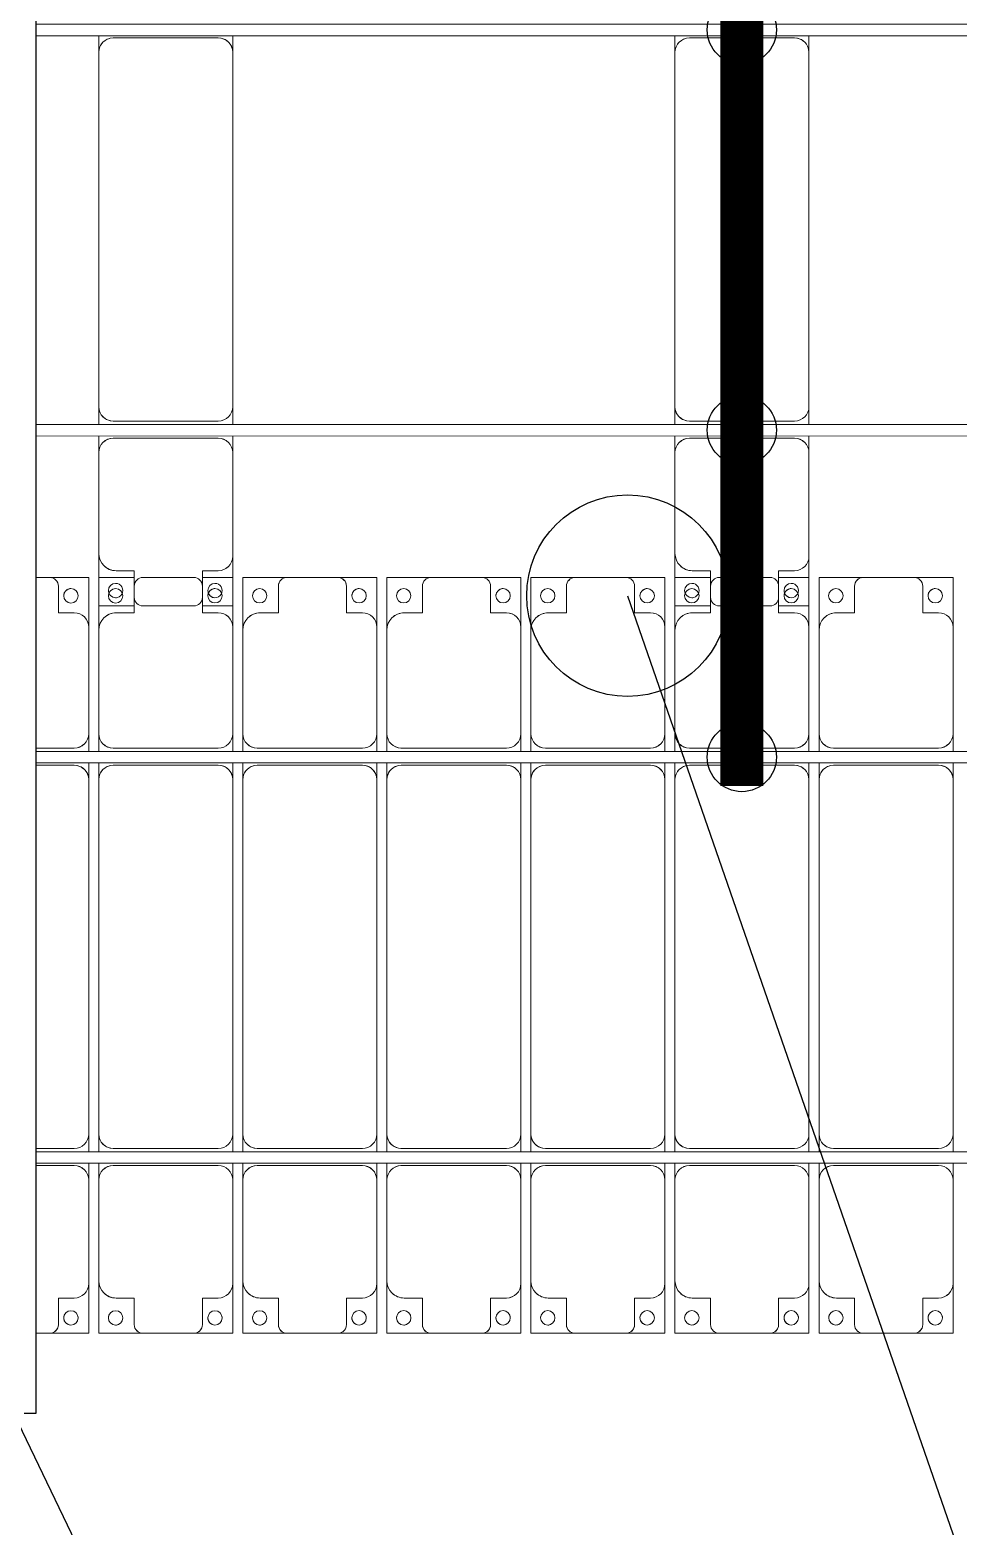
# Model space of a CAD drawing. Header units: millimetres. Extents: x -496478 to -186190, y -204059 to -87354.
# Drawn here: x -421212 to -417991, y -171388 to -166193 of the extents above; entities that cross this region are included whole.
import ezdxf

# ---------------------------------------------------------------- set-up
doc = ezdxf.new("R2010")
doc.units = ezdxf.units.MM
for name, color, linetype, lineweight in [('A-DETL-MBND', 5, 'Continuous', 9), ('A-GENM', 13, 'Continuous', 9), ('S-BEAM', 12, 'Continuous', 9)]:
    doc.layers.add(name, color=color, linetype=linetype, lineweight=lineweight)
for name, color, linetype in [('GC-BICH NEO', 6, 'Continuous'), ('GC-DAY NEO', 5, 'Continuous'), ('GC-HOP 40x60 GIA CUONG', 1, 'Continuous')]:
    doc.layers.add(name, color=color, linetype=linetype)

# ---------------------------------------------------------------- blocks, each defined once
blk = doc.blocks.new('Dải phao đi lại kèm đỡ invester - DẢI PHAO ĐI LẠI-18893-BỐ TRÍ KHUNG KẾT CẤU BÈ PIN 01')
at = {"layer": 'A-DETL-MBND', "color": 8}
for p, q in [((17588.2, 1312.2), (17540, 1312.2)), ((17588.2, 1312.2), (17723.4, 1312.2)), ((17723.4, 1312.2), (17588.2, 1312.2)), ((17723.4, 1312.2), (17723.4, 1139.7)), ((17758.4, 1312.2), (17881.8, 1312.2)), ((17758.4, 1129.7), (17758.4, 1312.2)), ((18088.2, 1312.2), (17911.8, 1312.2)), ((18118.2, 1312.2), (18223.4, 1312.2)), ((18223.4, 1312.2), (18223.4, 1139.7)), ((18258.4, 1312.2), (18411.8, 1312.2)), ((18258.4, 1129.7), (18258.4, 1312.2)), ((18411.8, 1312.2), (18258.4, 1312.2)), ((18588.2, 1312.2), (18411.8, 1312.2)), ((18588.2, 1312.2), (18723.4, 1312.2)), ((18723.4, 1312.2), (18588.2, 1312.2)), ((18723.4, 1312.2), (18723.4, 1139.7)), ((18758.4, 1312.2), (18911.8, 1312.2)), ((18758.4, 1129.7), (18758.4, 1312.2)), ((18911.8, 1312.2), (18758.4, 1312.2)), ((19088.2, 1312.2), (18911.8, 1312.2)), ((19088.2, 1312.2), (19223.4, 1312.2)), ((19223.4, 1312.2), (19088.2, 1312.2)), ((19223.4, 1312.2), (19223.4, 1139.7)), ((19258.4, 1312.2), (19411.8, 1312.2)), ((19258.4, 1129.7), (19258.4, 1312.2)), ((19411.8, 1312.2), (19258.4, 1312.2)), ((19588.2, 1312.2), (19411.8, 1312.2)), ((19588.2, 1312.2), (19723.4, 1312.2)), ((19723.4, 1312.2), (19588.2, 1312.2)), ((19723.4, 1312.2), (19723.4, 1139.7)), ((19758.4, 1312.2), (19881.8, 1312.2)), ((19758.4, 1129.7), (19758.4, 1312.2)), ((20088.2, 1312.2), (19911.8, 1312.2)), ((20118.2, 1312.2), (20223.4, 1312.2)), ((20223.4, 1312.2), (20223.4, 1139.7)), ((20258.4, 1312.2), (20411.8, 1312.2)), ((20258.4, 1129.7), (20258.4, 1312.2)), ((20411.8, 1312.2), (20258.4, 1312.2)), ((20588.2, 1312.2), (20411.8, 1312.2)), ((20588.2, 1312.2), (20723.4, 1312.2)), ((20723.4, 1312.2), (20588.2, 1312.2)), ((20723.4, 1312.2), (20723.4, 1139.7)), ((17618.2, 1189.7), (17618.2, 1282.2)), ((17881.8, 1282.2), (17881.8, 1189.7)), ((18118.2, 1189.7), (18118.2, 1282.2)), ((18381.8, 1282.2), (18381.8, 1189.7)), ((18618.2, 1189.7), (18618.2, 1282.2)), ((18881.8, 1282.2), (18881.8, 1189.7)), ((19118.2, 1189.7), (19118.2, 1282.2)), ((19381.8, 1282.2), (19381.8, 1189.7)), ((19618.2, 1189.7), (19618.2, 1282.2)), ((19881.8, 1282.2), (19881.8, 1189.7)), ((20118.2, 1189.7), (20118.2, 1282.2)), ((20381.8, 1282.2), (20381.8, 1189.7)), ((20618.2, 1189.7), (20618.2, 1282.2)), ((17673.4, 1189.7), (17618.2, 1189.7)), ((17881.8, 1189.7), (17818.4, 1189.7)), ((18173.4, 1189.7), (18118.2, 1189.7)), ((18381.8, 1189.7), (18318.4, 1189.7)), ((18673.4, 1189.7), (18618.2, 1189.7)), ((18881.8, 1189.7), (18818.4, 1189.7)), ((19173.4, 1189.7), (19118.2, 1189.7)), ((19381.8, 1189.7), (19318.4, 1189.7)), ((19673.4, 1189.7), (19618.2, 1189.7)), ((19881.8, 1189.7), (19818.4, 1189.7)), ((20173.4, 1189.7), (20118.2, 1189.7)), ((20381.8, 1189.7), (20318.4, 1189.7)), ((20673.4, 1189.7), (20618.2, 1189.7)), ((17723.4, 769.7), (17723.4, 1139.7)), ((17758.4, 1129.7), (17758.4, 769.7)), ((18223.4, 769.7), (18223.4, 1139.7)), ((18258.4, 1129.7), (18258.4, 769.7)), ((18723.4, 769.7), (18723.4, 1139.7)), ((18758.4, 1129.7), (18758.4, 769.7)), ((19223.4, 769.7), (19223.4, 1139.7)), ((19258.4, 1129.7), (19258.4, 769.7)), ((19723.4, 769.7), (19723.4, 1139.7)), ((19758.4, 1129.7), (19758.4, 769.7)), ((20223.4, 769.7), (20223.4, 1139.7)), ((20258.4, 1129.7), (20258.4, 769.7)), ((20723.4, 769.7), (20723.4, 1139.7)), ((17723.4, 769.7), (17723.4, 708)), ((17758.4, 708), (17758.4, 769.7)), ((18223.4, 769.7), (18223.4, 708)), ((18258.4, 708), (18258.4, 769.7)), ((18723.4, 769.7), (18723.4, 708)), ((18758.4, 708), (18758.4, 769.7)), ((19223.4, 769.7), (19223.4, 708)), ((19258.4, 708), (19258.4, 769.7)), ((19723.4, 769.7), (19723.4, 708)), ((19758.4, 708), (19758.4, 769.7)), ((20223.4, 769.7), (20223.4, 708)), ((20258.4, 708), (20258.4, 769.7)), ((20723.4, 769.7), (20723.4, 708)), ((17540, 719.7), (17673.4, 719.7)), ((17808.4, 719.7), (18173.4, 719.7)), ((18308.4, 719.7), (18673.4, 719.7)), ((18808.4, 719.7), (19173.4, 719.7)), ((19308.4, 719.7), (19673.4, 719.7)), ((19808.4, 719.7), (20173.4, 719.7)), ((20308.4, 719.7), (20673.4, 719.7)), ((17673.4, 660.3), (17540, 660.3)), ((17723.4, 668), (17723.4, 610.3)), ((17758.4, 610.3), (17758.4, 668)), ((18173.4, 660.3), (17808.4, 660.3)), ((18223.4, 668), (18223.4, 610.3)), ((18258.4, 610.3), (18258.4, 668)), ((18673.4, 660.3), (18308.4, 660.3)), ((18723.4, 668), (18723.4, 610.3)), ((18758.4, 610.3), (18758.4, 668)), ((19173.4, 660.3), (18808.4, 660.3)), ((19223.4, 668), (19223.4, 610.3)), ((19258.4, 610.3), (19258.4, 668)), ((19673.4, 660.3), (19308.4, 660.3)), ((19723.4, 668), (19723.4, 610.3)), ((19758.4, 610.3), (19758.4, 668)), ((20173.4, 660.3), (19808.4, 660.3)), ((20223.4, 668), (20223.4, 610.3)), ((20258.4, 610.3), (20258.4, 668)), ((20673.4, 660.3), (20308.4, 660.3)), ((20723.4, 668), (20723.4, 610.3)), ((17723.4, -620.3), (17723.4, 610.3)), ((17758.4, 610.3), (17758.4, -620.3)), ((18223.4, -620.3), (18223.4, 610.3)), ((18258.4, 610.3), (18258.4, -620.3)), ((18723.4, -620.3), (18723.4, 610.3)), ((18758.4, 610.3), (18758.4, -620.3)), ((19223.4, -620.3), (19223.4, 610.3)), ((19258.4, 610.3), (19258.4, -620.3)), ((19723.4, -620.3), (19723.4, 610.3)), ((19758.4, 610.3), (19758.4, -620.3)), ((20223.4, -620.3), (20223.4, 610.3)), ((20258.4, 610.3), (20258.4, -620.3)), ((20723.4, -620.3), (20723.4, 610.3)), ((17723.4, -620.3), (17723.4, -682)), ((17758.4, -682), (17758.4, -620.3)), ((18223.4, -620.3), (18223.4, -682)), ((18258.4, -682), (18258.4, -620.3)), ((18723.4, -620.3), (18723.4, -682)), ((18758.4, -682), (18758.4, -620.3)), ((19223.4, -620.3), (19223.4, -682)), ((19258.4, -682), (19258.4, -620.3)), ((19723.4, -620.3), (19723.4, -682)), ((19758.4, -682), (19758.4, -620.3)), ((20223.4, -620.3), (20223.4, -682)), ((20258.4, -682), (20258.4, -620.3)), ((20723.4, -620.3), (20723.4, -682)), ((17540, -670.3), (17673.4, -670.3)), ((17808.4, -670.3), (18173.4, -670.3)), ((18308.4, -670.3), (18673.4, -670.3)), ((18808.4, -670.3), (19173.4, -670.3)), ((19308.4, -670.3), (19673.4, -670.3)), ((19808.4, -670.3), (20173.4, -670.3)), ((20308.4, -670.3), (20673.4, -670.3)), ((17723.4, -722), (17723.4, -779.7)), ((17758.4, -779.7), (17758.4, -722)), ((18223.4, -722), (18223.4, -779.7)), ((18258.4, -779.7), (18258.4, -722)), ((18723.4, -722), (18723.4, -779.7)), ((18758.4, -779.7), (18758.4, -722)), ((19223.4, -722), (19223.4, -779.7)), ((19258.4, -779.7), (19258.4, -722)), ((19723.4, -722), (19723.4, -779.7)), ((19758.4, -779.7), (19758.4, -722)), ((20223.4, -722), (20223.4, -779.7)), ((20258.4, -779.7), (20258.4, -722)), ((20723.4, -722), (20723.4, -779.7)), ((17673.4, -729.7), (17540, -729.7)), ((18173.4, -729.7), (17808.4, -729.7)), ((18673.4, -729.7), (18308.4, -729.7)), ((19173.4, -729.7), (18808.4, -729.7)), ((19673.4, -729.7), (19308.4, -729.7)), ((20173.4, -729.7), (19808.4, -729.7)), ((20673.4, -729.7), (20308.4, -729.7)), ((17723.4, -1139.7), (17723.4, -779.7)), ((17758.4, -779.7), (17758.4, -1129.7)), ((18223.4, -1139.7), (18223.4, -779.7)), ((18258.4, -779.7), (18258.4, -1129.7)), ((18723.4, -1139.7), (18723.4, -779.7)), ((18758.4, -779.7), (18758.4, -1129.7)), ((19223.4, -1139.7), (19223.4, -779.7)), ((19258.4, -779.7), (19258.4, -1129.7)), ((19723.4, -1139.7), (19723.4, -779.7)), ((19758.4, -779.7), (19758.4, -1129.7)), ((20223.4, -1139.7), (20223.4, -779.7)), ((20258.4, -779.7), (20258.4, -1129.7)), ((20723.4, -1139.7), (20723.4, -779.7)), ((17723.4, -1139.7), (17723.4, -1312.2)), ((17758.4, -1312.2), (17758.4, -1129.7)), ((18223.4, -1139.7), (18223.4, -1312.2)), ((18258.4, -1312.2), (18258.4, -1129.7)), ((18723.4, -1139.7), (18723.4, -1312.2)), ((18758.4, -1312.2), (18758.4, -1129.7)), ((19223.4, -1139.7), (19223.4, -1312.2)), ((19258.4, -1312.2), (19258.4, -1129.7)), ((19723.4, -1139.7), (19723.4, -1312.2)), ((19758.4, -1312.2), (19758.4, -1129.7)), ((20223.4, -1139.7), (20223.4, -1312.2)), ((20258.4, -1312.2), (20258.4, -1129.7)), ((20723.4, -1139.7), (20723.4, -1312.2)), ((17618.2, -1282.2), (17618.2, -1189.7)), ((17618.2, -1189.7), (17673.4, -1189.7)), ((17818.4, -1189.7), (17881.8, -1189.7)), ((17881.8, -1189.7), (17881.8, -1282.2)), ((18118.2, -1282.2), (18118.2, -1189.7)), ((18118.2, -1189.7), (18173.4, -1189.7)), ((18318.4, -1189.7), (18381.8, -1189.7)), ((18381.8, -1189.7), (18381.8, -1282.2)), ((18618.2, -1282.2), (18618.2, -1189.7)), ((18618.2, -1189.7), (18673.4, -1189.7)), ((18818.4, -1189.7), (18881.8, -1189.7)), ((18881.8, -1189.7), (18881.8, -1282.2)), ((19118.2, -1282.2), (19118.2, -1189.7)), ((19118.2, -1189.7), (19173.4, -1189.7)), ((19318.4, -1189.7), (19381.8, -1189.7)), ((19381.8, -1189.7), (19381.8, -1282.2)), ((19618.2, -1282.2), (19618.2, -1189.7)), ((19618.2, -1189.7), (19673.4, -1189.7)), ((19818.4, -1189.7), (19881.8, -1189.7)), ((19881.8, -1189.7), (19881.8, -1282.2)), ((20118.2, -1282.2), (20118.2, -1189.7)), ((20118.2, -1189.7), (20173.4, -1189.7)), ((20318.4, -1189.7), (20381.8, -1189.7)), ((20381.8, -1189.7), (20381.8, -1282.2)), ((20618.2, -1282.2), (20618.2, -1189.7)), ((20618.2, -1189.7), (20673.4, -1189.7)), ((17540, -1312.2), (17588.2, -1312.2)), ((17723.4, -1312.2), (17588.2, -1312.2)), ((17588.2, -1312.2), (17723.4, -1312.2)), ((17911.8, -1312.2), (17758.4, -1312.2)), ((17758.4, -1312.2), (17911.8, -1312.2)), ((17911.8, -1312.2), (18088.2, -1312.2)), ((18223.4, -1312.2), (18088.2, -1312.2)), ((18088.2, -1312.2), (18223.4, -1312.2)), ((18411.8, -1312.2), (18258.4, -1312.2)), ((18258.4, -1312.2), (18411.8, -1312.2)), ((18411.8, -1312.2), (18588.2, -1312.2)), ((18723.4, -1312.2), (18588.2, -1312.2)), ((18588.2, -1312.2), (18723.4, -1312.2)), ((18911.8, -1312.2), (18758.4, -1312.2)), ((18758.4, -1312.2), (18911.8, -1312.2)), ((18911.8, -1312.2), (19088.2, -1312.2)), ((19223.4, -1312.2), (19088.2, -1312.2)), ((19088.2, -1312.2), (19223.4, -1312.2)), ((19411.8, -1312.2), (19258.4, -1312.2)), ((19258.4, -1312.2), (19411.8, -1312.2)), ((19411.8, -1312.2), (19588.2, -1312.2)), ((19723.4, -1312.2), (19588.2, -1312.2)), ((19588.2, -1312.2), (19723.4, -1312.2)), ((19911.8, -1312.2), (19758.4, -1312.2)), ((19758.4, -1312.2), (19911.8, -1312.2)), ((19911.8, -1312.2), (20088.2, -1312.2)), ((20223.4, -1312.2), (20088.2, -1312.2)), ((20088.2, -1312.2), (20223.4, -1312.2)), ((20411.8, -1312.2), (20258.4, -1312.2)), ((20258.4, -1312.2), (20411.8, -1312.2)), ((20411.8, -1312.2), (20588.2, -1312.2)), ((20723.4, -1312.2), (20588.2, -1312.2)), ((20588.2, -1312.2), (20723.4, -1312.2))]:
    blk.add_line(p, q, dxfattribs=at)
for centre, radius, start, end in [((17588.2, 1282.2), 30, 0, 90), ((17588.2, 1282.2), 30, 75, 90), ((17588.2, 1282.2), 30, 15, 90), ((17588.2, 1282.2), 30, 75, 90), ((17911.8, 1282.2), 30, 90, 180), ((18088.2, 1282.2), 30, 360, 90), ((18411.8, 1282.2), 30, 90, 180), ((18411.8, 1282.2), 30, 90, 165), ((18411.8, 1282.2), 30, 90, 105), ((18411.8, 1282.2), 30, 90, 105), ((18588.2, 1282.2), 30, 0, 90), ((18588.2, 1282.2), 30, 75, 90), ((18588.2, 1282.2), 30, 15, 90), ((18588.2, 1282.2), 30, 75, 90), ((18911.8, 1282.2), 30, 90, 180), ((18911.8, 1282.2), 30, 90, 165), ((18911.8, 1282.2), 30, 90, 105), ((18911.8, 1282.2), 30, 90, 105), ((19088.2, 1282.2), 30, 360, 90), ((19088.2, 1282.2), 30, 75, 90), ((19088.2, 1282.2), 30, 15, 90), ((19088.2, 1282.2), 30, 75, 90), ((19411.8, 1282.2), 30, 90, 180), ((19411.8, 1282.2), 30, 90, 165), ((19411.8, 1282.2), 30, 90, 105), ((19411.8, 1282.2), 30, 90, 105), ((19588.2, 1282.2), 30, 360, 90), ((19588.2, 1282.2), 30, 75, 90), ((19588.2, 1282.2), 30, 15, 90), ((19588.2, 1282.2), 30, 75, 90), ((19911.8, 1282.2), 30, 90, 180), ((20088.2, 1282.2), 30, 0, 90), ((20411.8, 1282.2), 30, 90, 180), ((20411.8, 1282.2), 30, 90, 165), ((20411.8, 1282.2), 30, 90, 105), ((20411.8, 1282.2), 30, 90, 105), ((20588.2, 1282.2), 30, 0, 90), ((20588.2, 1282.2), 30, 75, 90), ((20588.2, 1282.2), 30, 15, 90), ((20588.2, 1282.2), 30, 75, 90), ((17661.8, 1248.6), 25, 90, 270), ((17661.8, 1248.6), 25, 150, 180), ((17661.8, 1248.6), 25, 120, 135), ((17661.8, 1248.6), 25, 90, 105), ((17661.8, 1248.6), 25, 270, 90), ((17816.8, 1248.6), 25, 90, 270), ((17816.8, 1248.6), 25, 270, 90), ((18161.8, 1248.6), 25, 90, 270), ((18161.8, 1248.6), 25, 150, 180), ((18161.8, 1248.6), 25, 120, 135), ((18161.8, 1248.6), 25, 90, 105), ((18161.8, 1248.6), 25, 270, 90), ((18316.8, 1248.6), 25, 90, 270), ((18316.8, 1248.6), 25, 270, 90), ((18661.8, 1248.6), 25, 90, 270), ((18661.8, 1248.6), 25, 150, 180), ((18661.8, 1248.6), 25, 120, 135), ((18661.8, 1248.6), 25, 90, 105), ((18661.8, 1248.6), 25, 270, 90), ((18816.8, 1248.6), 25, 90, 270), ((18816.8, 1248.6), 25, 270, 90), ((19161.8, 1248.6), 25, 90, 270), ((19161.8, 1248.6), 25, 150, 180), ((19161.8, 1248.6), 25, 120, 135), ((19161.8, 1248.6), 25, 90, 105), ((19161.8, 1248.6), 25, 270, 90), ((19316.8, 1248.6), 25, 90, 270), ((19316.8, 1248.6), 25, 270, 90), ((19661.8, 1248.6), 25, 90, 270), ((19661.8, 1248.6), 25, 150, 180), ((19661.8, 1248.6), 25, 120, 135), ((19661.8, 1248.6), 25, 90, 105), ((19661.8, 1248.6), 25, 270, 90), ((19816.8, 1248.6), 25, 90, 270), ((19816.8, 1248.6), 25, 270, 90), ((20161.8, 1248.6), 25, 90, 270), ((20161.8, 1248.6), 25, 150, 180), ((20161.8, 1248.6), 25, 120, 135), ((20161.8, 1248.6), 25, 90, 105), ((20161.8, 1248.6), 25, 270, 90), ((20316.8, 1248.6), 25, 90, 270), ((20316.8, 1248.6), 25, 270, 90), ((20661.8, 1248.6), 25, 90, 270), ((20661.8, 1248.6), 25, 150, 180), ((20661.8, 1248.6), 25, 120, 135), ((20661.8, 1248.6), 25, 90, 105), ((20661.8, 1248.6), 25, 270, 90), ((17673.4, 1139.7), 50, 360, 90), ((17673.4, 1139.7), 50, 45, 90), ((17818.4, 1129.7), 60, 90, 180), ((17818.4, 1129.7), 60, 90, 135), ((18173.4, 1139.7), 50, 0, 90), ((18173.4, 1139.7), 50, 45, 90), ((18318.4, 1129.7), 60, 90, 180), ((18318.4, 1129.7), 60, 90, 135), ((18673.4, 1139.7), 50, 360, 90), ((18673.4, 1139.7), 50, 45, 90), ((18818.4, 1129.7), 60, 90, 180), ((18818.4, 1129.7), 60, 90, 135), ((19173.4, 1139.7), 50, 0, 90), ((19173.4, 1139.7), 50, 45, 90), ((19318.4, 1129.7), 60, 90, 180), ((19318.4, 1129.7), 60, 90, 135), ((19673.4, 1139.7), 50, 0, 90), ((19673.4, 1139.7), 50, 45, 90), ((19818.4, 1129.7), 60, 90, 180), ((19818.4, 1129.7), 60, 90, 135), ((20173.4, 1139.7), 50, 0, 90), ((20173.4, 1139.7), 50, 45, 90), ((20318.4, 1129.7), 60, 90, 180), ((20318.4, 1129.7), 60, 90, 135), ((20673.4, 1139.7), 50, 360, 90), ((20673.4, 1139.7), 50, 45, 90), ((17673.4, 769.7), 50, 270, 360), ((17673.4, 769.7), 50, 270, 315), ((17808.4, 769.7), 50, 180, 270), ((17808.4, 769.7), 50, 225, 270), ((18173.4, 769.7), 50, 270, 0), ((18173.4, 769.7), 50, 270, 315), ((18308.4, 769.7), 50, 180, 270), ((18308.4, 769.7), 50, 225, 270), ((18673.4, 769.7), 50, 270, 0), ((18673.4, 769.7), 50, 270, 315), ((18808.4, 769.7), 50, 180, 270), ((18808.4, 769.7), 50, 225, 268.0331), ((19173.4, 769.7), 50, 270, 0), ((19173.4, 769.7), 50, 270, 315), ((19308.4, 769.7), 50, 180, 270), ((19308.4, 769.7), 50, 225, 270), ((19673.4, 769.7), 50, 270, 360), ((19673.4, 769.7), 50, 270, 315), ((19808.4, 769.7), 50, 180, 270), ((19808.4, 769.7), 50, 225, 270), ((20173.4, 769.7), 50, 270, 360), ((20173.4, 769.7), 50, 270, 315), ((20308.4, 769.7), 50, 180, 270), ((20308.4, 769.7), 50, 225, 270), ((20673.4, 769.7), 50, 270, 360), ((20673.4, 769.7), 50, 270, 315), ((17673.4, 610.3), 50, 0, 90), ((17673.4, 610.3), 50, 15, 90), ((17808.4, 610.3), 50, 90, 180), ((17808.4, 610.3), 50, 105, 180), ((18173.4, 610.3), 50, 360, 90), ((18173.4, 610.3), 50, 15, 90), ((18308.4, 610.3), 50, 90, 180), ((18308.4, 610.3), 50, 105, 180), ((18673.4, 610.3), 50, 360, 90), ((18673.4, 610.3), 50, 15, 90), ((18808.4, 610.3), 50, 90, 180), ((18808.4, 610.3), 50, 105, 180), ((19173.4, 610.3), 50, 360, 90), ((19173.4, 610.3), 50, 15, 90), ((19308.4, 610.3), 50, 90, 180), ((19308.4, 610.3), 50, 105, 180), ((19673.4, 610.3), 50, 360, 90), ((19673.4, 610.3), 50, 15, 90), ((19808.4, 610.3), 50, 90, 180), ((19808.4, 610.3), 50, 105, 180), ((20173.4, 610.3), 50, 0, 90), ((20173.4, 610.3), 50, 15, 90), ((20308.4, 610.3), 50, 90, 180), ((20308.4, 610.3), 50, 105, 180), ((20673.4, 610.3), 50, 360, 90), ((20673.4, 610.3), 50, 15, 90), ((17673.4, -620.3), 50, 270, 0), ((17673.4, -620.3), 50, 270, 0), ((17808.4, -620.3), 50, 180, 270), ((18173.4, -620.3), 50, 270, 0), ((18173.4, -620.3), 50, 270, 0), ((18308.4, -620.3), 50, 180, 270), ((18673.4, -620.3), 50, 270, 0), ((18673.4, -620.3), 50, 270, 0), ((18808.4, -620.3), 50, 180, 270), ((19173.4, -620.3), 50, 270, 0), ((19173.4, -620.3), 50, 270, 0), ((19308.4, -620.3), 50, 180, 270), ((19673.4, -620.3), 50, 270, 360), ((19673.4, -620.3), 50, 270, 360), ((19808.4, -620.3), 50, 180, 270), ((20173.4, -620.3), 50, 270, 360), ((20173.4, -620.3), 50, 270, 360), ((20308.4, -620.3), 50, 180, 270), ((20673.4, -620.3), 50, 270, 0), ((20673.4, -620.3), 50, 270, 0), ((17808.4, -620.3), 50, 195, 270), ((18308.4, -620.3), 50, 195, 270), ((18808.4, -620.3), 50, 195, 268.0118), ((19308.4, -620.3), 50, 195, 270), ((19808.4, -620.3), 50, 195, 270), ((20308.4, -620.3), 50, 195, 270), ((17673.4, -779.7), 50, 0, 90), ((17673.4, -779.7), 50, 45, 90), ((17808.4, -779.7), 50, 90, 180), ((17808.4, -779.7), 50, 90, 135), ((18173.4, -779.7), 50, 360, 90), ((18173.4, -779.7), 50, 45, 90), ((18308.4, -779.7), 50, 90, 180), ((18308.4, -779.7), 50, 90, 135), ((18673.4, -779.7), 50, 0, 90), ((18673.4, -779.7), 50, 45, 90), ((18808.4, -779.7), 50, 90, 180), ((18808.4, -779.7), 50, 91.9891, 135), ((19173.4, -779.7), 50, 0, 90), ((19173.4, -779.7), 50, 45, 90), ((19308.4, -779.7), 50, 90, 180), ((19308.4, -779.7), 50, 90, 135), ((19673.4, -779.7), 50, 0, 90), ((19673.4, -779.7), 50, 45, 90), ((19808.4, -779.7), 50, 90, 180), ((19808.4, -779.7), 50, 90, 135), ((20173.4, -779.7), 50, 360, 90), ((20173.4, -779.7), 50, 45, 90), ((20308.4, -779.7), 50, 90, 180), ((20308.4, -779.7), 50, 90, 135), ((20673.4, -779.7), 50, 360, 90), ((20673.4, -779.7), 50, 45, 90), ((17673.4, -1139.7), 50, 270, 360), ((17818.4, -1129.7), 60, 180, 270), ((18173.4, -1139.7), 50, 270, 0), ((18318.4, -1129.7), 60, 180, 270), ((18673.4, -1139.7), 50, 270, 0), ((18818.4, -1129.7), 60, 180, 270), ((19173.4, -1139.7), 50, 270, 360), ((19318.4, -1129.7), 60, 180, 270), ((19673.4, -1139.7), 50, 270, 360), ((19818.4, -1129.7), 60, 180, 270), ((20173.4, -1139.7), 50, 270, 360), ((20318.4, -1129.7), 60, 180, 270), ((20673.4, -1139.7), 50, 270, 360), ((17673.4, -1139.7), 50, 270, 315), ((17818.4, -1129.7), 60, 225, 270), ((18173.4, -1139.7), 50, 270, 315), ((18318.4, -1129.7), 60, 225, 270), ((18673.4, -1139.7), 50, 270, 315), ((18818.4, -1129.7), 60, 225, 270), ((19173.4, -1139.7), 50, 270, 315), ((19318.4, -1129.7), 60, 225, 270), ((19673.4, -1139.7), 50, 270, 315), ((19818.4, -1129.7), 60, 225, 270), ((20173.4, -1139.7), 50, 270, 315), ((20318.4, -1129.7), 60, 225, 270), ((20673.4, -1139.7), 50, 270, 315), ((17661.8, -1258.6), 25, 90, 270), ((17661.8, -1258.6), 25, 270, 90), ((17816.8, -1258.6), 25, 90, 270), ((17816.8, -1258.6), 25, 270, 90), ((18161.8, -1258.6), 25, 90, 270), ((18161.8, -1258.6), 25, 270, 90), ((18316.8, -1258.6), 25, 90, 270), ((18316.8, -1258.6), 25, 270, 90), ((18661.8, -1258.6), 25, 90, 270), ((18661.8, -1258.6), 25, 270, 90), ((18816.8, -1258.6), 25, 90, 270), ((18816.8, -1258.6), 25, 270, 90), ((19161.8, -1258.6), 25, 90, 270), ((19161.8, -1258.6), 25, 270, 90), ((19316.8, -1258.6), 25, 90, 270), ((19316.8, -1258.6), 25, 270, 90), ((19661.8, -1258.6), 25, 90, 270), ((19661.8, -1258.6), 25, 270, 90), ((19816.8, -1258.6), 25, 90, 270), ((19816.8, -1258.6), 25, 270, 90), ((20161.8, -1258.6), 25, 90, 270), ((20161.8, -1258.6), 25, 270, 90), ((20316.8, -1258.6), 25, 90, 270), ((20316.8, -1258.6), 25, 270, 90), ((20661.8, -1258.6), 25, 90, 270), ((20661.8, -1258.6), 25, 270, 90), ((17588.2, -1282.2), 30, 270, 0), ((17588.2, -1282.2), 30, 270, 345), ((17588.2, -1282.2), 30, 315, 330), ((17588.2, -1282.2), 30, 315, 330), ((17661.8, -1258.6), 25, 165, 270), ((17661.8, -1258.6), 25, 360, 15), ((17816.8, -1258.6), 25, 165, 180), ((17816.8, -1258.6), 25, 270, 285), ((17911.8, -1282.2), 30, 180, 270), ((17911.8, -1282.2), 30, 195, 270), ((18088.2, -1282.2), 30, 270, 0), ((18088.2, -1282.2), 30, 270, 345), ((18088.2, -1282.2), 30, 315, 330), ((18088.2, -1282.2), 30, 315, 330), ((18161.8, -1258.6), 25, 165, 270), ((18161.8, -1258.6), 25, 360, 15), ((18316.8, -1258.6), 25, 165, 180), ((18316.8, -1258.6), 25, 270, 285), ((18411.8, -1282.2), 30, 180, 270), ((18411.8, -1282.2), 30, 195, 270), ((18588.2, -1282.2), 30, 270, 360), ((18588.2, -1282.2), 30, 270, 345), ((18588.2, -1282.2), 30, 315, 330), ((18588.2, -1282.2), 30, 315, 330), ((18661.8, -1258.6), 25, 165, 270), ((18661.8, -1258.6), 25, 0, 15), ((18816.8, -1258.6), 25, 165, 180), ((18816.8, -1258.6), 25, 270, 285), ((18911.8, -1282.2), 30, 180, 270), ((18911.8, -1282.2), 30, 195, 270), ((19088.2, -1282.2), 30, 270, 360), ((19088.2, -1282.2), 30, 270, 345), ((19088.2, -1282.2), 30, 315, 330), ((19088.2, -1282.2), 30, 315, 330), ((19161.8, -1258.6), 25, 165, 270), ((19161.8, -1258.6), 25, 0, 15), ((19316.8, -1258.6), 25, 165, 180), ((19316.8, -1258.6), 25, 270, 285), ((19411.8, -1282.2), 30, 180, 270), ((19411.8, -1282.2), 30, 195, 270), ((19588.2, -1282.2), 30, 270, 360), ((19588.2, -1282.2), 30, 270, 345), ((19588.2, -1282.2), 30, 315.6607, 330), ((19588.2, -1282.2), 30, 315.6607, 330), ((19661.8, -1258.6), 25, 165, 270), ((19661.8, -1258.6), 25, 360, 15), ((19816.8, -1258.6), 25, 165, 180), ((19816.8, -1258.6), 25, 270, 285), ((19911.8, -1282.2), 30, 180, 270), ((19911.8, -1282.2), 30, 195, 270), ((20088.2, -1282.2), 30, 270, 0), ((20088.2, -1282.2), 30, 270, 345), ((20088.2, -1282.2), 30, 315, 330), ((20088.2, -1282.2), 30, 315, 330), ((20161.8, -1258.6), 25, 165, 270), ((20161.8, -1258.6), 25, 0, 15), ((20316.8, -1258.6), 25, 165, 180), ((20316.8, -1258.6), 25, 270, 285), ((20411.8, -1282.2), 30, 180, 270), ((20411.8, -1282.2), 30, 195, 270), ((20588.2, -1282.2), 30, 270, 360), ((20588.2, -1282.2), 30, 270, 345), ((20588.2, -1282.2), 30, 315, 330), ((20588.2, -1282.2), 30, 315, 330), ((20661.8, -1258.6), 25, 165, 270), ((20661.8, -1258.6), 25, 0, 15), ((17588.2, -1282.2), 30, 270, 285), ((17588.2, -1282.2), 30, 270, 285), ((17911.8, -1282.2), 30, 255, 270), ((17911.8, -1282.2), 30, 255, 270), ((18088.2, -1282.2), 30, 270, 285), ((18088.2, -1282.2), 30, 270, 285), ((18411.8, -1282.2), 30, 255, 270), ((18411.8, -1282.2), 30, 255, 270), ((18588.2, -1282.2), 30, 270, 285), ((18588.2, -1282.2), 30, 270, 285), ((18911.8, -1282.2), 30, 255, 270), ((18911.8, -1282.2), 30, 255, 270), ((19088.2, -1282.2), 30, 270, 285), ((19088.2, -1282.2), 30, 270, 285), ((19411.8, -1282.2), 30, 255, 270), ((19411.8, -1282.2), 30, 255, 270), ((19588.2, -1282.2), 30, 270, 285), ((19588.2, -1282.2), 30, 270, 285), ((19911.8, -1282.2), 30, 255, 270), ((19911.8, -1282.2), 30, 255, 270), ((20088.2, -1282.2), 30, 270, 285), ((20088.2, -1282.2), 30, 270, 285), ((20411.8, -1282.2), 30, 255, 270), ((20411.8, -1282.2), 30, 255, 270), ((20588.2, -1282.2), 30, 270, 285), ((20588.2, -1282.2), 30, 270, 285)]:
    blk.add_arc(centre, radius, start, end, dxfattribs=at)
blk = doc.blocks.new('Dai phao do pin - DẢI PHAO ĐỠ PIN-V10-BỐ TRÍ KHUNG KẾT CẤU BÈ PIN 01')
at = {"layer": 'A-DETL-MBND', "color": 8}
for p, q in [((-1312.2, 241.6), (-1129.7, 241.6)), ((-1312.2, 118.2), (-1312.2, 241.6)), ((-779.7, 241.6), (-1129.7, 241.6)), ((-779.7, 241.6), (-722, 241.6)), ((-682, 241.6), (-620.3, 241.6)), ((610.3, 241.6), (-620.3, 241.6)), ((610.3, 241.6), (668, 241.6)), ((-1189.7, 181.6), (-1189.7, 118.2)), ((-729.7, -173.4), (-729.7, 191.6)), ((-670.3, 191.6), (-670.3, -173.4)), ((660.3, -173.4), (660.3, 191.6)), ((-1189.7, 118.2), (-1282.2, 118.2)), ((-1312.2, 88.2), (-1312.2, -88.2)), ((-1312.2, -223.4), (-1312.2, -118.2)), ((-1282.2, -118.2), (-1189.7, -118.2)), ((-1189.7, -118.2), (-1189.7, -173.4)), ((-1139.7, -223.4), (-1312.2, -223.4)), ((-1139.7, -223.4), (-779.7, -223.4)), ((-722, -223.4), (-779.7, -223.4)), ((-620.3, -223.4), (-682, -223.4)), ((-620.3, -223.4), (610.3, -223.4)), ((668, -223.4), (610.3, -223.4))]:
    blk.add_line(p, q, dxfattribs=at)
for centre, radius, start, end in [((-1258.6, 183.2), 25, 0, 180), ((-1129.7, 181.6), 60, 90, 180), ((-1129.7, 181.6), 60, 135, 180), ((-779.7, 191.6), 50, 360, 90), ((-779.7, 191.6), 50, 360, 45), ((-620.3, 191.6), 50, 90, 180), ((-620.3, 191.6), 50, 105, 180), ((610.3, 191.6), 50, 360, 90), ((610.3, 191.6), 50, 15, 90), ((-1258.6, 183.2), 25, 180, 0), ((-1258.6, 183.2), 25, 180, 195), ((-1282.2, 88.2), 30, 90, 180), ((-1282.2, -88.2), 30, 180, 270), ((-1258.6, -161.8), 25, 0, 180), ((-1258.6, -161.8), 25, 105, 180), ((-1258.6, -161.8), 25, 180, 0), ((-1139.7, -173.4), 50, 180, 270), ((-1139.7, -173.4), 50, 180, 225), ((-779.7, -173.4), 50, 270, 360), ((-779.7, -173.4), 50, 315, 360), ((-620.3, -173.4), 50, 180, 270), ((-620.3, -173.4), 50, 180, 270), ((610.3, -173.4), 50, 270, 360), ((610.3, -173.4), 50, 285, 360)]:
    blk.add_arc(centre, radius, start, end, dxfattribs=at)
blk = doc.blocks.new('Dai phao do pin - DẢI PHAO ĐỠ PIN-V11-BỐ TRÍ KHUNG KẾT CẤU BÈ PIN 01')
at = {"layer": 'A-DETL-MBND', "color": 8}
for p, q in [((-1312.2, 241.6), (-1129.7, 241.6)), ((-1312.2, 118.2), (-1312.2, 241.6)), ((-779.7, 241.6), (-1129.7, 241.6)), ((-779.7, 241.6), (-722, 241.6)), ((-682, 241.6), (-620.3, 241.6)), ((610.3, 241.6), (-620.3, 241.6)), ((610.3, 241.6), (668, 241.6)), ((-1189.7, 181.6), (-1189.7, 118.2)), ((-729.7, -173.4), (-729.7, 191.6)), ((-670.3, 191.6), (-670.3, -173.4)), ((660.3, -173.4), (660.3, 191.6)), ((-1189.7, 118.2), (-1282.2, 118.2)), ((-1312.2, 88.2), (-1312.2, -88.2)), ((-1312.2, -223.4), (-1312.2, -118.2)), ((-1282.2, -118.2), (-1189.7, -118.2)), ((-1189.7, -118.2), (-1189.7, -173.4)), ((-1139.7, -223.4), (-1312.2, -223.4)), ((-1139.7, -223.4), (-779.7, -223.4)), ((-722, -223.4), (-779.7, -223.4)), ((-620.3, -223.4), (-682, -223.4)), ((-620.3, -223.4), (610.3, -223.4)), ((668, -223.4), (610.3, -223.4))]:
    blk.add_line(p, q, dxfattribs=at)
for centre, radius, start, end in [((-1258.6, 183.2), 25, 0, 180), ((-1129.7, 181.6), 60, 90, 180), ((-1129.7, 181.6), 60, 135, 180), ((-779.7, 191.6), 50, 360, 90), ((-779.7, 191.6), 50, 360, 45), ((-620.3, 191.6), 50, 90, 180), ((-620.3, 191.6), 50, 105, 180), ((610.3, 191.6), 50, 360, 90), ((610.3, 191.6), 50, 15, 90), ((-1258.6, 183.2), 25, 180, 0), ((-1258.6, 183.2), 25, 180, 195), ((-1282.2, 88.2), 30, 90, 180), ((-1282.2, -88.2), 30, 180, 270), ((-1258.6, -161.8), 25, 0, 180), ((-1258.6, -161.8), 25, 105, 180), ((-1258.6, -161.8), 25, 180, 0), ((-1139.7, -173.4), 50, 180, 270), ((-1139.7, -173.4), 50, 180, 225), ((-779.7, -173.4), 50, 270, 360), ((-779.7, -173.4), 50, 315, 360), ((-620.3, -173.4), 50, 180, 270), ((-620.3, -173.4), 50, 180, 270), ((610.3, -173.4), 50, 270, 360), ((610.3, -173.4), 50, 285, 360)]:
    blk.add_arc(centre, radius, start, end, dxfattribs=at)
blk = doc.blocks.new('Dầm C52 - Dầm C52-V86-BỐ TRÍ KHUNG KẾT CẤU BÈ PIN 01')
at = {"layer": 'S-BEAM', "color": 1}
for p, q in [((25389.1, 20), (31349.1, 20)), ((31349.1, -20), (25389.1, -20))]:
    blk.add_line(p, q, dxfattribs=at)
blk = doc.blocks.new('Dầm C52 - Hộp 40x60-24147-BỐ TRÍ KHUNG KẾT CẤU BÈ PIN 01')
at = {"layer": 'S-BEAM', "color": 3, "lineweight": 25}
for p, q in [((-37857.1, -20), (-37857.1, 20)), ((37857.1, -20), (-37857.1, -20))]:
    blk.add_line(p, q, dxfattribs=at)
blk = doc.blocks.new('HOBANMONG_BEPIN 1_rvt-1-BỐ TRÍ KHUNG KẾT CẤU BÈ PIN 01')
at = {"layer": 'A-GENM', "lineweight": 9}
for name, p, rotation in [('Dai phao do pin - DẢI PHAO ĐỠ PIN-V10-BỐ TRÍ KHUNG KẾT CẤU BÈ PIN 01', (-420731.7, -166881.4), 90.00075860989342), ('Dai phao do pin - DẢI PHAO ĐỠ PIN-V11-BỐ TRÍ KHUNG KẾT CẤU BÈ PIN 01', (-418731.7, -166881.4), 90.00075860989342), ('Dải phao đi lại kèm đỡ invester - DẢI PHAO ĐI LẠI-18893-BỐ TRÍ KHUNG KẾT CẤU BÈ PIN 01', (-438731.7, -169407.1), 0.0007586099545854)]:
    blk.add_blockref(name, p, dxfattribs=dict(at, rotation=rotation))
at = {"layer": 'S-BEAM', "lineweight": 9}
for name, p, rotation in [('Dầm C52 - Hộp 40x60-24147-BỐ TRÍ KHUNG KẾT CẤU BÈ PIN 01', (-421212.2, -133140.7), 90.00075860989166), ('Dầm C52 - Dầm C52-V86-BỐ TRÍ KHUNG KẾT CẤU BÈ PIN 01', (-389842.6, -166193), 180.0007586094741), ('Dầm C52 - Dầm C52-V86-BỐ TRÍ KHUNG KẾT CẤU BÈ PIN 01', (-389842.6, -167583), 180.0007586094741), ('Dầm C52 - Dầm C52-V86-BỐ TRÍ KHUNG KẾT CẤU BÈ PIN 01', (-389842.6, -168718.4), 180.0007586094741), ('Dầm C52 - Dầm C52-V86-BỐ TRÍ KHUNG KẾT CẤU BÈ PIN 01', (-389842.5, -170108.4), 180.0007586094741)]:
    blk.add_blockref(name, p, dxfattribs=dict(at, rotation=rotation))

msp = doc.modelspace()

# ---------------------------------------------------------------- linework, layer by layer
at = {"layer": 'GC-BICH NEO'}
msp.add_circle((-419138.1, -168157.8), 350, dxfattribs=at)
at = {"layer": 'GC-DAY NEO'}
for p, q in [((-422638.1, -168157.7), (-419164, -175364)), ((-419138.1, -168157.8), (-416517, -175716.2))]:
    msp.add_line(p, q, dxfattribs=at)
at = {"layer": 'GC-HOP 40x60 GIA CUONG', "const_width": 150}
msp.add_lwpolyline([(-418741.3, -168818.4), (-418741.3, -153818.4)], dxfattribs=at)
at = {"layer": 'GC-HOP 40x60 GIA CUONG'}
for centre in [(-418741.3, -166193), (-418741.3, -167583), (-418741.3, -168718.4)]:
    msp.add_circle(centre, 120, dxfattribs=at)

# ---------------------------------------------------------------- block references
at = {"lineweight": 5}
msp.add_blockref('HOBANMONG_BEPIN 1_rvt-1-BỐ TRÍ KHUNG KẾT CẤU BÈ PIN 01', (0, 0), dxfattribs=at)

doc.saveas('drawing.dxf')
